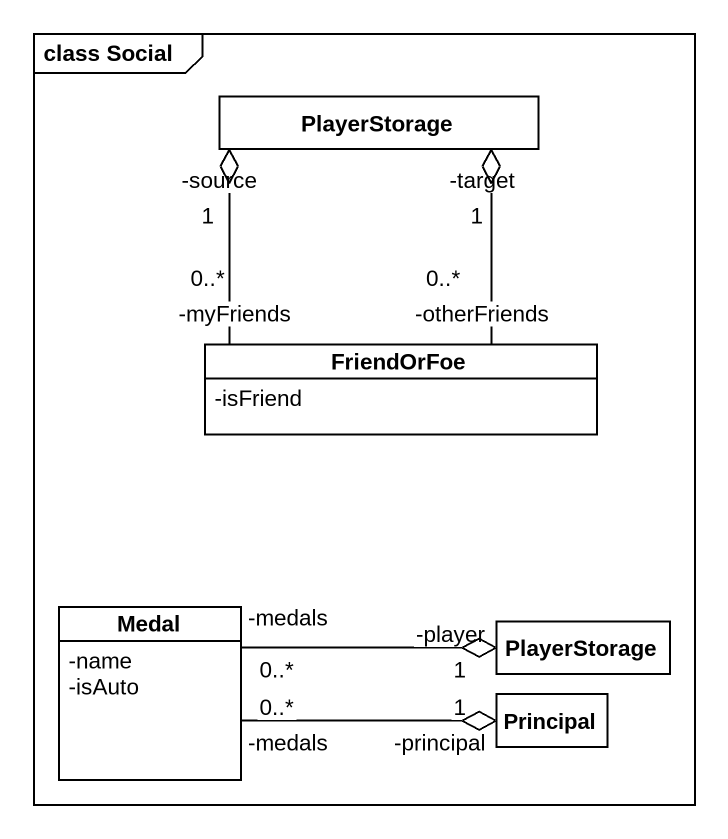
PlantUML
@startuml
mainframe class Social
hide circle
hide empty members
skinparam classAttributeIconSize 0
class PlayerStorage
class FriendOrFoe {
  -isFriend
}
class Medal {
  -name
  -isAuto
}
class "PlayerStorage" as PlayerStorage_2
class Principal
PlayerStorage "-source\n1" o-- "-myFriends\n0..*" FriendOrFoe
PlayerStorage "-target\n1" o-- "-otherFriends\n0..*" FriendOrFoe
PlayerStorage_2 "-player\n1" o-left- "-medals\n0..*" Medal
Principal "-principal\n1" o-left- "-medals\n0..*" Medal
@enduml
